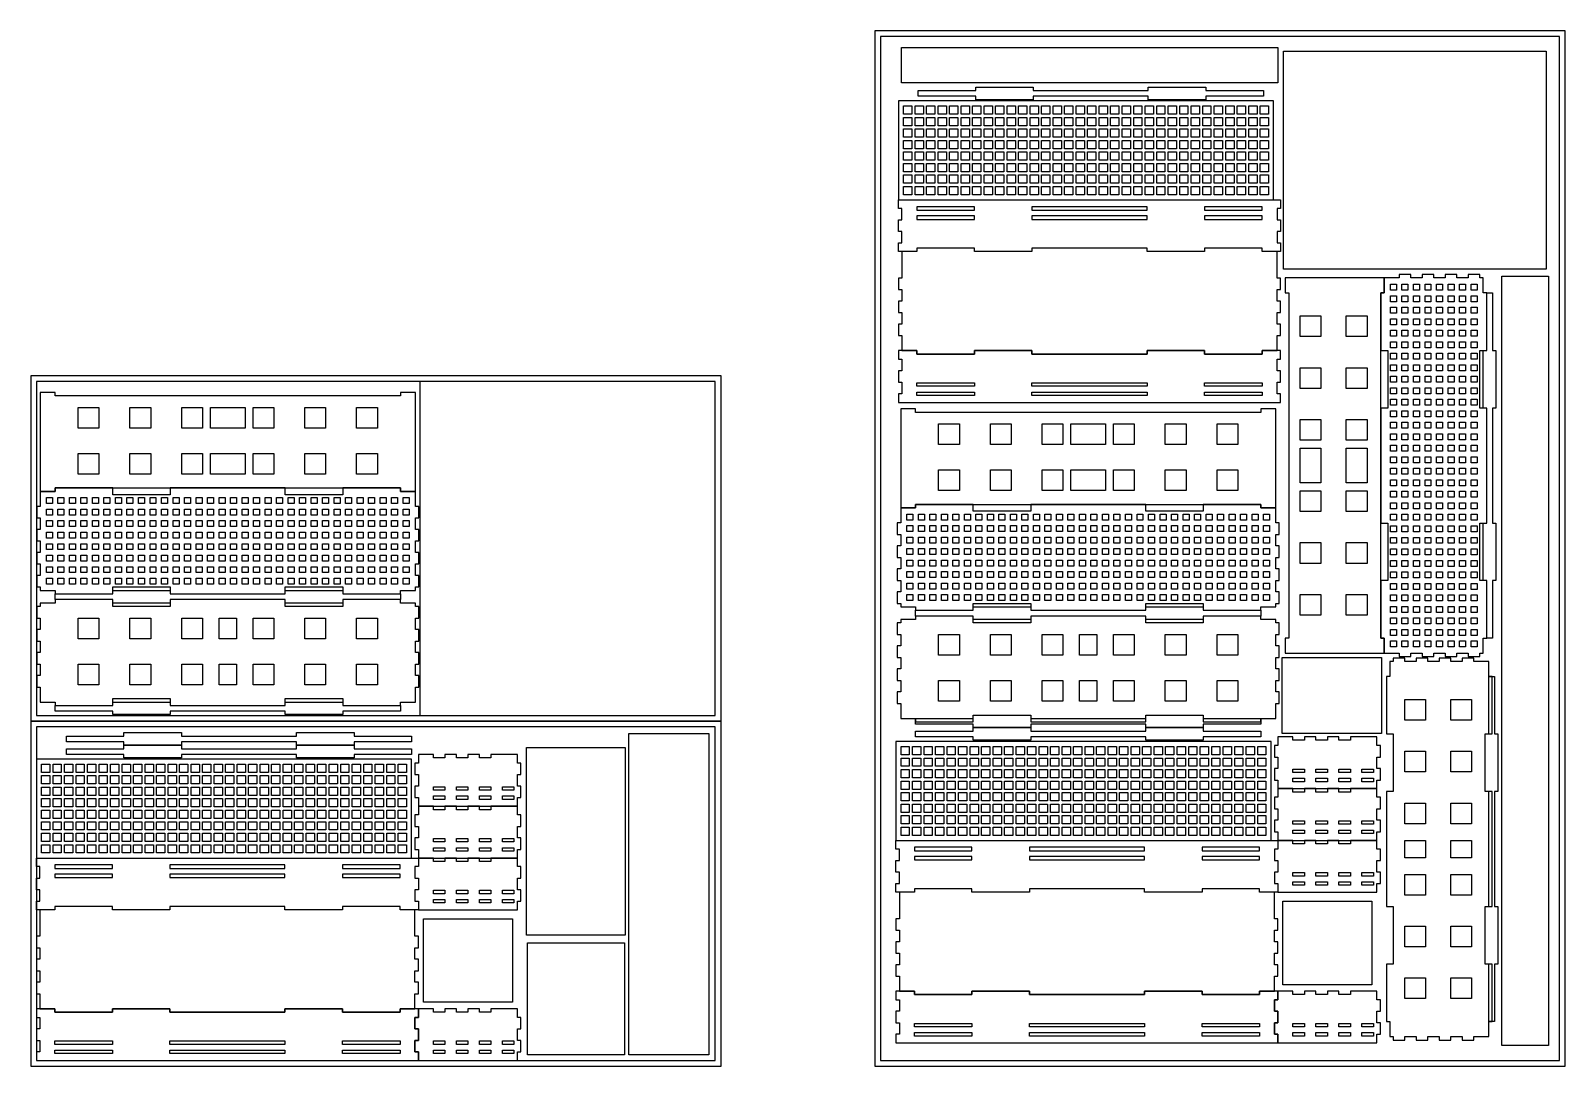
# Model space of a CAD drawing. Header units: millimetres. Extents: x 0 to 1334, y 0 to 900.
import ezdxf

# ---------------------------------------------------------------- set-up
doc = ezdxf.new("R2010")
doc.units = ezdxf.units.MM
doc.header["$MEASUREMENT"] = 0

# ---------------------------------------------------------------- blocks, each defined once
blk = doc.blocks.new('back')
blk.add_lwpolyline([(-3, 23), (-3, 13), (0, 13), (0, 0), (13, 0), (13, -3), (63, -3), (63, 0), (113, 0), (113, -3), (213, -3), (213, 0), (263, 0), (263, -3), (313, -3), (313, 0), (326, 0), (326, 13), (329, 13), (329, 23), (326, 23), (326, 33), (329, 33), (329, 43), (326, 43), (326, 53), (329, 53), (329, 63), (326, 63), (326, 86), (313, 86), (313, 89), (263, 89), (263, 86), (213, 86), (213, 89), (113, 89), (113, 86), (63, 86), (63, 89), (13, 89), (13, 86), (0, 86), (0, 63), (-3, 63), (-3, 53), (0, 53), (0, 43), (-3, 43), (-3, 33), (0, 33), (0, 23)], close=True)
blk = doc.blocks.new('topbot')
for points in [[(0, 37.5), (3, 37.5), (3, 27.5), (0, 27.5), (0, 17.5), (3, 17.5), (3, 7.5), (0, 7.5), (0, 0), (332, 0), (332, 7.5), (329, 7.5), (329, 17.5), (332, 17.5), (332, 27.5), (329, 27.5), (329, 37.5), (332, 37.5), (332, 45), (316, 45), (316, 42), (266, 42), (266, 45), (216, 45), (216, 42), (116, 42), (116, 45), (66, 45), (66, 42), (16, 42), (16, 45), (0, 45)], [(66, 17), (66, 14), (16, 14), (16, 17)], [(216, 17), (216, 14), (116, 14), (116, 17)], [(316, 17), (316, 14), (266, 14), (266, 17)], [(66, 9), (66, 6), (16, 6), (16, 9)], [(216, 9), (216, 6), (116, 6), (116, 9)], [(316, 9), (316, 6), (266, 6), (266, 9)]]:
    blk.add_lwpolyline(points, close=True)
blk = doc.blocks.new('side')
for points in [[(86, 45), (63, 45), (63, 42), (53, 42), (53, 45), (43, 45), (43, 42), (33, 42), (33, 45), (23, 45), (23, 42), (13, 42), (13, 45), (0, 45), (0, 37.5), (-3, 37.5), (-3, 27.5), (0, 27.5), (0, 17.5), (-3, 17.5), (-3, 7.5), (0, 7.5), (0, 0), (86, 0), (86, 7.5), (89, 7.5), (89, 17.5), (86, 17.5), (86, 27.5), (89, 27.5), (89, 37.5), (86, 37.5)], [(23, 17), (23, 14), (13, 14), (13, 17)], [(43, 17), (43, 14), (33, 14), (33, 17)], [(63, 17), (63, 14), (53, 14), (53, 17)], [(83, 17), (83, 14), (73, 14), (73, 17)], [(23, 9), (23, 6), (13, 6), (13, 9)], [(43, 9), (43, 6), (33, 6), (33, 9)], [(63, 9), (63, 6), (53, 6), (53, 9)], [(83, 9), (83, 6), (73, 6), (73, 9)]]:
    blk.add_lwpolyline(points, close=True)
blk = doc.blocks.new('lightpath')
for points in [[(326, 86), (0, 86), (0, 0), (326, 0)], [(11.6, 74.4), (4.4, 74.4), (4.4, 81.6), (11.6, 81.6)], [(21.6, 74.4), (14.4, 74.4), (14.4, 81.6), (21.6, 81.6)], [(31.6, 74.4), (24.4, 74.4), (24.4, 81.6), (31.6, 81.6)], [(41.6, 74.4), (34.4, 74.4), (34.4, 81.6), (41.6, 81.6)], [(51.6, 74.4), (44.4, 74.4), (44.4, 81.6), (51.6, 81.6)], [(61.6, 74.4), (54.4, 74.4), (54.4, 81.6), (61.6, 81.6)], [(71.6, 74.4), (64.4, 74.4), (64.4, 81.6), (71.6, 81.6)], [(81.6, 74.4), (74.4, 74.4), (74.4, 81.6), (81.6, 81.6)], [(91.6, 74.4), (84.4, 74.4), (84.4, 81.6), (91.6, 81.6)], [(101.6, 74.4), (94.4, 74.4), (94.4, 81.6), (101.6, 81.6)], [(111.6, 74.4), (104.4, 74.4), (104.4, 81.6), (111.6, 81.6)], [(121.6, 74.4), (114.4, 74.4), (114.4, 81.6), (121.6, 81.6)], [(131.6, 74.4), (124.4, 74.4), (124.4, 81.6), (131.6, 81.6)], [(141.6, 74.4), (134.4, 74.4), (134.4, 81.6), (141.6, 81.6)], [(151.6, 74.4), (144.4, 74.4), (144.4, 81.6), (151.6, 81.6)], [(161.6, 74.4), (154.4, 74.4), (154.4, 81.6), (161.6, 81.6)], [(171.6, 74.4), (164.4, 74.4), (164.4, 81.6), (171.6, 81.6)], [(181.6, 74.4), (174.4, 74.4), (174.4, 81.6), (181.6, 81.6)], [(191.6, 74.4), (184.4, 74.4), (184.4, 81.6), (191.6, 81.6)], [(201.6, 74.4), (194.4, 74.4), (194.4, 81.6), (201.6, 81.6)], [(211.6, 74.4), (204.4, 74.4), (204.4, 81.6), (211.6, 81.6)], [(221.6, 74.4), (214.4, 74.4), (214.4, 81.6), (221.6, 81.6)], [(231.6, 74.4), (224.4, 74.4), (224.4, 81.6), (231.6, 81.6)], [(241.6, 74.4), (234.4, 74.4), (234.4, 81.6), (241.6, 81.6)], [(251.6, 74.4), (244.4, 74.4), (244.4, 81.6), (251.6, 81.6)], [(261.6, 74.4), (254.4, 74.4), (254.4, 81.6), (261.6, 81.6)], [(271.6, 74.4), (264.4, 74.4), (264.4, 81.6), (271.6, 81.6)], [(281.6, 74.4), (274.4, 74.4), (274.4, 81.6), (281.6, 81.6)], [(291.6, 74.4), (284.4, 74.4), (284.4, 81.6), (291.6, 81.6)], [(301.6, 74.4), (294.4, 74.4), (294.4, 81.6), (301.6, 81.6)], [(311.6, 74.4), (304.4, 74.4), (304.4, 81.6), (311.6, 81.6)], [(314.4, 74.4), (314.4, 81.6), (321.6, 81.6), (321.6, 74.4)], [(11.6, 64.4), (4.4, 64.4), (4.4, 71.6), (11.6, 71.6)], [(21.6, 64.4), (14.4, 64.4), (14.4, 71.6), (21.6, 71.6)], [(31.6, 64.4), (24.4, 64.4), (24.4, 71.6), (31.6, 71.6)], [(41.6, 64.4), (34.4, 64.4), (34.4, 71.6), (41.6, 71.6)], [(51.6, 64.4), (44.4, 64.4), (44.4, 71.6), (51.6, 71.6)], [(61.6, 64.4), (54.4, 64.4), (54.4, 71.6), (61.6, 71.6)], [(71.6, 64.4), (64.4, 64.4), (64.4, 71.6), (71.6, 71.6)], [(81.6, 64.4), (74.4, 64.4), (74.4, 71.6), (81.6, 71.6)], [(91.6, 64.4), (84.4, 64.4), (84.4, 71.6), (91.6, 71.6)], [(101.6, 64.4), (94.4, 64.4), (94.4, 71.6), (101.6, 71.6)], [(111.6, 64.4), (104.4, 64.4), (104.4, 71.6), (111.6, 71.6)], [(121.6, 64.4), (114.4, 64.4), (114.4, 71.6), (121.6, 71.6)], [(131.6, 64.4), (124.4, 64.4), (124.4, 71.6), (131.6, 71.6)], [(141.6, 64.4), (134.4, 64.4), (134.4, 71.6), (141.6, 71.6)], [(151.6, 64.4), (144.4, 64.4), (144.4, 71.6), (151.6, 71.6)], [(161.6, 64.4), (154.4, 64.4), (154.4, 71.6), (161.6, 71.6)], [(171.6, 64.4), (164.4, 64.4), (164.4, 71.6), (171.6, 71.6)], [(181.6, 64.4), (174.4, 64.4), (174.4, 71.6), (181.6, 71.6)], [(191.6, 64.4), (184.4, 64.4), (184.4, 71.6), (191.6, 71.6)], [(201.6, 64.4), (194.4, 64.4), (194.4, 71.6), (201.6, 71.6)], [(211.6, 64.4), (204.4, 64.4), (204.4, 71.6), (211.6, 71.6)], [(221.6, 64.4), (214.4, 64.4), (214.4, 71.6), (221.6, 71.6)], [(231.6, 64.4), (224.4, 64.4), (224.4, 71.6), (231.6, 71.6)], [(241.6, 64.4), (234.4, 64.4), (234.4, 71.6), (241.6, 71.6)], [(251.6, 64.4), (244.4, 64.4), (244.4, 71.6), (251.6, 71.6)], [(261.6, 64.4), (254.4, 64.4), (254.4, 71.6), (261.6, 71.6)], [(271.6, 64.4), (264.4, 64.4), (264.4, 71.6), (271.6, 71.6)], [(281.6, 64.4), (274.4, 64.4), (274.4, 71.6), (281.6, 71.6)], [(291.6, 64.4), (284.4, 64.4), (284.4, 71.6), (291.6, 71.6)], [(301.6, 64.4), (294.4, 64.4), (294.4, 71.6), (301.6, 71.6)], [(304.4, 64.4), (304.4, 71.6), (311.6, 71.6), (311.6, 64.4)], [(314.4, 64.4), (314.4, 71.6), (321.6, 71.6), (321.6, 64.4)], [(11.6, 54.4), (4.4, 54.4), (4.4, 61.6), (11.6, 61.6)], [(21.6, 54.4), (14.4, 54.4), (14.4, 61.6), (21.6, 61.6)], [(31.6, 54.4), (24.4, 54.4), (24.4, 61.6), (31.6, 61.6)], [(41.6, 54.4), (34.4, 54.4), (34.4, 61.6), (41.6, 61.6)], [(51.6, 54.4), (44.4, 54.4), (44.4, 61.6), (51.6, 61.6)], [(61.6, 54.4), (54.4, 54.4), (54.4, 61.6), (61.6, 61.6)], [(71.6, 54.4), (64.4, 54.4), (64.4, 61.6), (71.6, 61.6)], [(81.6, 54.4), (74.4, 54.4), (74.4, 61.6), (81.6, 61.6)], [(91.6, 54.4), (84.4, 54.4), (84.4, 61.6), (91.6, 61.6)], [(101.6, 54.4), (94.4, 54.4), (94.4, 61.6), (101.6, 61.6)], [(111.6, 54.4), (104.4, 54.4), (104.4, 61.6), (111.6, 61.6)], [(121.6, 54.4), (114.4, 54.4), (114.4, 61.6), (121.6, 61.6)], [(131.6, 54.4), (124.4, 54.4), (124.4, 61.6), (131.6, 61.6)], [(141.6, 54.4), (134.4, 54.4), (134.4, 61.6), (141.6, 61.6)], [(151.6, 54.4), (144.4, 54.4), (144.4, 61.6), (151.6, 61.6)], [(161.6, 54.4), (154.4, 54.4), (154.4, 61.6), (161.6, 61.6)], [(171.6, 54.4), (164.4, 54.4), (164.4, 61.6), (171.6, 61.6)], [(181.6, 54.4), (174.4, 54.4), (174.4, 61.6), (181.6, 61.6)], [(191.6, 54.4), (184.4, 54.4), (184.4, 61.6), (191.6, 61.6)], [(201.6, 54.4), (194.4, 54.4), (194.4, 61.6), (201.6, 61.6)], [(211.6, 54.4), (204.4, 54.4), (204.4, 61.6), (211.6, 61.6)], [(221.6, 54.4), (214.4, 54.4), (214.4, 61.6), (221.6, 61.6)], [(231.6, 54.4), (224.4, 54.4), (224.4, 61.6), (231.6, 61.6)], [(241.6, 54.4), (234.4, 54.4), (234.4, 61.6), (241.6, 61.6)], [(251.6, 54.4), (244.4, 54.4), (244.4, 61.6), (251.6, 61.6)], [(261.6, 54.4), (254.4, 54.4), (254.4, 61.6), (261.6, 61.6)], [(271.6, 54.4), (264.4, 54.4), (264.4, 61.6), (271.6, 61.6)], [(281.6, 54.4), (274.4, 54.4), (274.4, 61.6), (281.6, 61.6)], [(291.6, 54.4), (284.4, 54.4), (284.4, 61.6), (291.6, 61.6)], [(301.6, 54.4), (294.4, 54.4), (294.4, 61.6), (301.6, 61.6)], [(304.4, 54.4), (304.4, 61.6), (311.6, 61.6), (311.6, 54.4)], [(314.4, 54.4), (314.4, 61.6), (321.6, 61.6), (321.6, 54.4)], [(11.6, 44.4), (4.4, 44.4), (4.4, 51.6), (11.6, 51.6)], [(11.6, 34.4), (4.4, 34.4), (4.4, 41.6), (11.6, 41.6)], [(21.6, 44.4), (14.4, 44.4), (14.4, 51.6), (21.6, 51.6)], [(21.6, 34.4), (14.4, 34.4), (14.4, 41.6), (21.6, 41.6)], [(31.6, 44.4), (24.4, 44.4), (24.4, 51.6), (31.6, 51.6)], [(31.6, 34.4), (24.4, 34.4), (24.4, 41.6), (31.6, 41.6)], [(41.6, 44.4), (34.4, 44.4), (34.4, 51.6), (41.6, 51.6)], [(41.6, 34.4), (34.4, 34.4), (34.4, 41.6), (41.6, 41.6)], [(51.6, 44.4), (44.4, 44.4), (44.4, 51.6), (51.6, 51.6)], [(51.6, 34.4), (44.4, 34.4), (44.4, 41.6), (51.6, 41.6)], [(61.6, 44.4), (54.4, 44.4), (54.4, 51.6), (61.6, 51.6)], [(61.6, 34.4), (54.4, 34.4), (54.4, 41.6), (61.6, 41.6)], [(71.6, 44.4), (64.4, 44.4), (64.4, 51.6), (71.6, 51.6)], [(71.6, 34.4), (64.4, 34.4), (64.4, 41.6), (71.6, 41.6)], [(81.6, 44.4), (74.4, 44.4), (74.4, 51.6), (81.6, 51.6)], [(81.6, 34.4), (74.4, 34.4), (74.4, 41.6), (81.6, 41.6)], [(91.6, 44.4), (84.4, 44.4), (84.4, 51.6), (91.6, 51.6)], [(91.6, 34.4), (84.4, 34.4), (84.4, 41.6), (91.6, 41.6)], [(101.6, 44.4), (94.4, 44.4), (94.4, 51.6), (101.6, 51.6)], [(101.6, 34.4), (94.4, 34.4), (94.4, 41.6), (101.6, 41.6)], [(111.6, 44.4), (104.4, 44.4), (104.4, 51.6), (111.6, 51.6)], [(111.6, 34.4), (104.4, 34.4), (104.4, 41.6), (111.6, 41.6)], [(121.6, 44.4), (114.4, 44.4), (114.4, 51.6), (121.6, 51.6)], [(121.6, 34.4), (114.4, 34.4), (114.4, 41.6), (121.6, 41.6)], [(131.6, 44.4), (124.4, 44.4), (124.4, 51.6), (131.6, 51.6)], [(131.6, 34.4), (124.4, 34.4), (124.4, 41.6), (131.6, 41.6)], [(141.6, 44.4), (134.4, 44.4), (134.4, 51.6), (141.6, 51.6)], [(141.6, 34.4), (134.4, 34.4), (134.4, 41.6), (141.6, 41.6)], [(151.6, 44.4), (144.4, 44.4), (144.4, 51.6), (151.6, 51.6)], [(151.6, 34.4), (144.4, 34.4), (144.4, 41.6), (151.6, 41.6)], [(161.6, 44.4), (154.4, 44.4), (154.4, 51.6), (161.6, 51.6)], [(161.6, 34.4), (154.4, 34.4), (154.4, 41.6), (161.6, 41.6)], [(171.6, 44.4), (164.4, 44.4), (164.4, 51.6), (171.6, 51.6)], [(171.6, 34.4), (164.4, 34.4), (164.4, 41.6), (171.6, 41.6)], [(181.6, 44.4), (174.4, 44.4), (174.4, 51.6), (181.6, 51.6)], [(181.6, 34.4), (174.4, 34.4), (174.4, 41.6), (181.6, 41.6)], [(191.6, 44.4), (184.4, 44.4), (184.4, 51.6), (191.6, 51.6)], [(191.6, 34.4), (184.4, 34.4), (184.4, 41.6), (191.6, 41.6)], [(201.6, 44.4), (194.4, 44.4), (194.4, 51.6), (201.6, 51.6)], [(201.6, 34.4), (194.4, 34.4), (194.4, 41.6), (201.6, 41.6)], [(211.6, 44.4), (204.4, 44.4), (204.4, 51.6), (211.6, 51.6)], [(211.6, 34.4), (204.4, 34.4), (204.4, 41.6), (211.6, 41.6)], [(221.6, 44.4), (214.4, 44.4), (214.4, 51.6), (221.6, 51.6)], [(221.6, 34.4), (214.4, 34.4), (214.4, 41.6), (221.6, 41.6)], [(231.6, 44.4), (224.4, 44.4), (224.4, 51.6), (231.6, 51.6)], [(231.6, 34.4), (224.4, 34.4), (224.4, 41.6), (231.6, 41.6)], [(241.6, 44.4), (234.4, 44.4), (234.4, 51.6), (241.6, 51.6)], [(241.6, 34.4), (234.4, 34.4), (234.4, 41.6), (241.6, 41.6)], [(251.6, 44.4), (244.4, 44.4), (244.4, 51.6), (251.6, 51.6)], [(251.6, 34.4), (244.4, 34.4), (244.4, 41.6), (251.6, 41.6)], [(261.6, 44.4), (254.4, 44.4), (254.4, 51.6), (261.6, 51.6)], [(261.6, 34.4), (254.4, 34.4), (254.4, 41.6), (261.6, 41.6)], [(271.6, 44.4), (264.4, 44.4), (264.4, 51.6), (271.6, 51.6)], [(271.6, 34.4), (264.4, 34.4), (264.4, 41.6), (271.6, 41.6)], [(281.6, 44.4), (274.4, 44.4), (274.4, 51.6), (281.6, 51.6)], [(281.6, 34.4), (274.4, 34.4), (274.4, 41.6), (281.6, 41.6)], [(291.6, 44.4), (284.4, 44.4), (284.4, 51.6), (291.6, 51.6)], [(291.6, 34.4), (284.4, 34.4), (284.4, 41.6), (291.6, 41.6)], [(301.6, 44.4), (294.4, 44.4), (294.4, 51.6), (301.6, 51.6)], [(301.6, 34.4), (294.4, 34.4), (294.4, 41.6), (301.6, 41.6)], [(304.4, 44.4), (304.4, 51.6), (311.6, 51.6), (311.6, 44.4)], [(304.4, 34.4), (304.4, 41.6), (311.6, 41.6), (311.6, 34.4)], [(314.4, 44.4), (314.4, 51.6), (321.6, 51.6), (321.6, 44.4)], [(314.4, 34.4), (314.4, 41.6), (321.6, 41.6), (321.6, 34.4)], [(11.6, 24.4), (4.4, 24.4), (4.4, 31.6), (11.6, 31.6)], [(21.6, 24.4), (14.4, 24.4), (14.4, 31.6), (21.6, 31.6)], [(31.6, 24.4), (24.4, 24.4), (24.4, 31.6), (31.6, 31.6)], [(41.6, 24.4), (34.4, 24.4), (34.4, 31.6), (41.6, 31.6)], [(51.6, 24.4), (44.4, 24.4), (44.4, 31.6), (51.6, 31.6)], [(61.6, 24.4), (54.4, 24.4), (54.4, 31.6), (61.6, 31.6)], [(71.6, 24.4), (64.4, 24.4), (64.4, 31.6), (71.6, 31.6)], [(81.6, 24.4), (74.4, 24.4), (74.4, 31.6), (81.6, 31.6)], [(91.6, 24.4), (84.4, 24.4), (84.4, 31.6), (91.6, 31.6)], [(101.6, 24.4), (94.4, 24.4), (94.4, 31.6), (101.6, 31.6)], [(111.6, 24.4), (104.4, 24.4), (104.4, 31.6), (111.6, 31.6)], [(121.6, 24.4), (114.4, 24.4), (114.4, 31.6), (121.6, 31.6)], [(131.6, 24.4), (124.4, 24.4), (124.4, 31.6), (131.6, 31.6)], [(141.6, 24.4), (134.4, 24.4), (134.4, 31.6), (141.6, 31.6)], [(151.6, 24.4), (144.4, 24.4), (144.4, 31.6), (151.6, 31.6)], [(161.6, 24.4), (154.4, 24.4), (154.4, 31.6), (161.6, 31.6)], [(171.6, 24.4), (164.4, 24.4), (164.4, 31.6), (171.6, 31.6)], [(181.6, 24.4), (174.4, 24.4), (174.4, 31.6), (181.6, 31.6)], [(191.6, 24.4), (184.4, 24.4), (184.4, 31.6), (191.6, 31.6)], [(201.6, 24.4), (194.4, 24.4), (194.4, 31.6), (201.6, 31.6)], [(211.6, 24.4), (204.4, 24.4), (204.4, 31.6), (211.6, 31.6)], [(221.6, 24.4), (214.4, 24.4), (214.4, 31.6), (221.6, 31.6)], [(231.6, 24.4), (224.4, 24.4), (224.4, 31.6), (231.6, 31.6)], [(241.6, 24.4), (234.4, 24.4), (234.4, 31.6), (241.6, 31.6)], [(251.6, 24.4), (244.4, 24.4), (244.4, 31.6), (251.6, 31.6)], [(261.6, 24.4), (254.4, 24.4), (254.4, 31.6), (261.6, 31.6)], [(271.6, 24.4), (264.4, 24.4), (264.4, 31.6), (271.6, 31.6)], [(281.6, 24.4), (274.4, 24.4), (274.4, 31.6), (281.6, 31.6)], [(291.6, 24.4), (284.4, 24.4), (284.4, 31.6), (291.6, 31.6)], [(301.6, 24.4), (294.4, 24.4), (294.4, 31.6), (301.6, 31.6)], [(304.4, 24.4), (304.4, 31.6), (311.6, 31.6), (311.6, 24.4)], [(314.4, 24.4), (314.4, 31.6), (321.6, 31.6), (321.6, 24.4)], [(11.6, 14.4), (4.4, 14.4), (4.4, 21.6), (11.6, 21.6)], [(21.6, 14.4), (14.4, 14.4), (14.4, 21.6), (21.6, 21.6)], [(31.6, 14.4), (24.4, 14.4), (24.4, 21.6), (31.6, 21.6)], [(41.6, 14.4), (34.4, 14.4), (34.4, 21.6), (41.6, 21.6)], [(51.6, 14.4), (44.4, 14.4), (44.4, 21.6), (51.6, 21.6)], [(61.6, 14.4), (54.4, 14.4), (54.4, 21.6), (61.6, 21.6)], [(71.6, 14.4), (64.4, 14.4), (64.4, 21.6), (71.6, 21.6)], [(81.6, 14.4), (74.4, 14.4), (74.4, 21.6), (81.6, 21.6)], [(91.6, 14.4), (84.4, 14.4), (84.4, 21.6), (91.6, 21.6)], [(101.6, 14.4), (94.4, 14.4), (94.4, 21.6), (101.6, 21.6)], [(111.6, 14.4), (104.4, 14.4), (104.4, 21.6), (111.6, 21.6)], [(121.6, 14.4), (114.4, 14.4), (114.4, 21.6), (121.6, 21.6)], [(131.6, 14.4), (124.4, 14.4), (124.4, 21.6), (131.6, 21.6)], [(141.6, 14.4), (134.4, 14.4), (134.4, 21.6), (141.6, 21.6)], [(151.6, 14.4), (144.4, 14.4), (144.4, 21.6), (151.6, 21.6)], [(161.6, 14.4), (154.4, 14.4), (154.4, 21.6), (161.6, 21.6)], [(171.6, 14.4), (164.4, 14.4), (164.4, 21.6), (171.6, 21.6)], [(181.6, 14.4), (174.4, 14.4), (174.4, 21.6), (181.6, 21.6)], [(191.6, 14.4), (184.4, 14.4), (184.4, 21.6), (191.6, 21.6)], [(201.6, 14.4), (194.4, 14.4), (194.4, 21.6), (201.6, 21.6)], [(211.6, 14.4), (204.4, 14.4), (204.4, 21.6), (211.6, 21.6)], [(221.6, 14.4), (214.4, 14.4), (214.4, 21.6), (221.6, 21.6)], [(231.6, 14.4), (224.4, 14.4), (224.4, 21.6), (231.6, 21.6)], [(241.6, 14.4), (234.4, 14.4), (234.4, 21.6), (241.6, 21.6)], [(251.6, 14.4), (244.4, 14.4), (244.4, 21.6), (251.6, 21.6)], [(261.6, 14.4), (254.4, 14.4), (254.4, 21.6), (261.6, 21.6)], [(271.6, 14.4), (264.4, 14.4), (264.4, 21.6), (271.6, 21.6)], [(281.6, 14.4), (274.4, 14.4), (274.4, 21.6), (281.6, 21.6)], [(291.6, 14.4), (284.4, 14.4), (284.4, 21.6), (291.6, 21.6)], [(301.6, 14.4), (294.4, 14.4), (294.4, 21.6), (301.6, 21.6)], [(304.4, 14.4), (304.4, 21.6), (311.6, 21.6), (311.6, 14.4)], [(314.4, 14.4), (314.4, 21.6), (321.6, 21.6), (321.6, 14.4)], [(11.6, 4.4), (4.4, 4.4), (4.4, 11.6), (11.6, 11.6)], [(21.6, 4.4), (14.4, 4.4), (14.4, 11.6), (21.6, 11.6)], [(31.6, 4.4), (24.4, 4.4), (24.4, 11.6), (31.6, 11.6)], [(41.6, 4.4), (34.4, 4.4), (34.4, 11.6), (41.6, 11.6)], [(51.6, 4.4), (44.4, 4.4), (44.4, 11.6), (51.6, 11.6)], [(61.6, 4.4), (54.4, 4.4), (54.4, 11.6), (61.6, 11.6)], [(71.6, 4.4), (64.4, 4.4), (64.4, 11.6), (71.6, 11.6)], [(81.6, 4.4), (74.4, 4.4), (74.4, 11.6), (81.6, 11.6)], [(91.6, 4.4), (84.4, 4.4), (84.4, 11.6), (91.6, 11.6)], [(101.6, 4.4), (94.4, 4.4), (94.4, 11.6), (101.6, 11.6)], [(111.6, 4.4), (104.4, 4.4), (104.4, 11.6), (111.6, 11.6)], [(121.6, 4.4), (114.4, 4.4), (114.4, 11.6), (121.6, 11.6)], [(131.6, 4.4), (124.4, 4.4), (124.4, 11.6), (131.6, 11.6)], [(141.6, 4.4), (134.4, 4.4), (134.4, 11.6), (141.6, 11.6)], [(151.6, 4.4), (144.4, 4.4), (144.4, 11.6), (151.6, 11.6)], [(161.6, 4.4), (154.4, 4.4), (154.4, 11.6), (161.6, 11.6)], [(171.6, 4.4), (164.4, 4.4), (164.4, 11.6), (171.6, 11.6)], [(181.6, 4.4), (174.4, 4.4), (174.4, 11.6), (181.6, 11.6)], [(191.6, 4.4), (184.4, 4.4), (184.4, 11.6), (191.6, 11.6)], [(201.6, 4.4), (194.4, 4.4), (194.4, 11.6), (201.6, 11.6)], [(211.6, 4.4), (204.4, 4.4), (204.4, 11.6), (211.6, 11.6)], [(221.6, 4.4), (214.4, 4.4), (214.4, 11.6), (221.6, 11.6)], [(231.6, 4.4), (224.4, 4.4), (224.4, 11.6), (231.6, 11.6)], [(241.6, 4.4), (234.4, 4.4), (234.4, 11.6), (241.6, 11.6)], [(251.6, 4.4), (244.4, 4.4), (244.4, 11.6), (251.6, 11.6)], [(261.6, 4.4), (254.4, 4.4), (254.4, 11.6), (261.6, 11.6)], [(271.6, 4.4), (264.4, 4.4), (264.4, 11.6), (271.6, 11.6)], [(281.6, 4.4), (274.4, 4.4), (274.4, 11.6), (281.6, 11.6)], [(291.6, 4.4), (284.4, 4.4), (284.4, 11.6), (291.6, 11.6)], [(301.6, 4.4), (294.4, 4.4), (294.4, 11.6), (301.6, 11.6)], [(304.4, 4.4), (304.4, 11.6), (311.6, 11.6), (311.6, 4.4)], [(314.4, 4.4), (314.4, 11.6), (321.6, 11.6), (321.6, 4.4)]]:
    blk.add_lwpolyline(points, close=True)
blk = doc.blocks.new('lightGrid')
for points in [[(263, 89), (263, 83), (213, 83), (213, 89), (113, 89), (113, 83), (63, 83), (63, 89), (13, 89), (13, 86), (0, 86), (0, 73), (-3, 73), (-3, 63), (0, 63), (0, 53), (-3, 53), (-3, 43), (0, 43), (0, 33), (-3, 33), (-3, 23), (0, 23), (0, 13), (-3, 13), (-3, 3), (0, 3), (0, 0), (13, 0), (13, -3), (63, -3), (63, 3), (113, 3), (113, -3), (213, -3), (213, 3), (263, 3), (263, -3), (313, -3), (313, 0), (326, 0), (326, 3), (329, 3), (329, 13), (326, 13), (326, 23), (329, 23), (329, 33), (326, 33), (326, 43), (329, 43), (329, 53), (326, 53), (326, 63), (329, 63), (329, 73), (326, 73), (326, 86), (313, 86), (313, 89)], [(10.6, 75.4), (5.4, 75.4), (5.4, 80.6), (10.6, 80.6)], [(20.6, 75.4), (15.4, 75.4), (15.4, 80.6), (20.6, 80.6)], [(30.6, 75.4), (25.4, 75.4), (25.4, 80.6), (30.6, 80.6)], [(40.6, 75.4), (35.4, 75.4), (35.4, 80.6), (40.6, 80.6)], [(50.6, 75.4), (45.4, 75.4), (45.4, 80.6), (50.6, 80.6)], [(60.6, 75.4), (55.4, 75.4), (55.4, 80.6), (60.6, 80.6)], [(70.6, 75.4), (65.4, 75.4), (65.4, 80.6), (70.6, 80.6)], [(80.6, 75.4), (75.4, 75.4), (75.4, 80.6), (80.6, 80.6)], [(90.6, 75.4), (85.4, 75.4), (85.4, 80.6), (90.6, 80.6)], [(100.6, 75.4), (95.4, 75.4), (95.4, 80.6), (100.6, 80.6)], [(110.6, 75.4), (105.4, 75.4), (105.4, 80.6), (110.6, 80.6)], [(120.6, 75.4), (115.4, 75.4), (115.4, 80.6), (120.6, 80.6)], [(130.6, 75.4), (125.4, 75.4), (125.4, 80.6), (130.6, 80.6)], [(140.6, 75.4), (135.4, 75.4), (135.4, 80.6), (140.6, 80.6)], [(150.6, 75.4), (145.4, 75.4), (145.4, 80.6), (150.6, 80.6)], [(160.6, 75.4), (155.4, 75.4), (155.4, 80.6), (160.6, 80.6)], [(170.6, 75.4), (165.4, 75.4), (165.4, 80.6), (170.6, 80.6)], [(180.6, 75.4), (175.4, 75.4), (175.4, 80.6), (180.6, 80.6)], [(190.6, 75.4), (185.4, 75.4), (185.4, 80.6), (190.6, 80.6)], [(200.6, 75.4), (195.4, 75.4), (195.4, 80.6), (200.6, 80.6)], [(210.6, 75.4), (205.4, 75.4), (205.4, 80.6), (210.6, 80.6)], [(220.6, 75.4), (215.4, 75.4), (215.4, 80.6), (220.6, 80.6)], [(230.6, 75.4), (225.4, 75.4), (225.4, 80.6), (230.6, 80.6)], [(240.6, 75.4), (235.4, 75.4), (235.4, 80.6), (240.6, 80.6)], [(250.6, 75.4), (245.4, 75.4), (245.4, 80.6), (250.6, 80.6)], [(260.6, 75.4), (255.4, 75.4), (255.4, 80.6), (260.6, 80.6)], [(270.6, 75.4), (265.4, 75.4), (265.4, 80.6), (270.6, 80.6)], [(280.6, 75.4), (275.4, 75.4), (275.4, 80.6), (280.6, 80.6)], [(290.6, 75.4), (285.4, 75.4), (285.4, 80.6), (290.6, 80.6)], [(300.6, 75.4), (295.4, 75.4), (295.4, 80.6), (300.6, 80.6)], [(310.6, 75.4), (305.4, 75.4), (305.4, 80.6), (310.6, 80.6)], [(320.6, 75.4), (315.4, 75.4), (315.4, 80.6), (320.6, 80.6)], [(10.6, 65.4), (5.4, 65.4), (5.4, 70.6), (10.6, 70.6)], [(20.6, 65.4), (15.4, 65.4), (15.4, 70.6), (20.6, 70.6)], [(30.6, 65.4), (25.4, 65.4), (25.4, 70.6), (30.6, 70.6)], [(40.6, 65.4), (35.4, 65.4), (35.4, 70.6), (40.6, 70.6)], [(50.6, 65.4), (45.4, 65.4), (45.4, 70.6), (50.6, 70.6)], [(60.6, 65.4), (55.4, 65.4), (55.4, 70.6), (60.6, 70.6)], [(70.6, 65.4), (65.4, 65.4), (65.4, 70.6), (70.6, 70.6)], [(80.6, 65.4), (75.4, 65.4), (75.4, 70.6), (80.6, 70.6)], [(90.6, 65.4), (85.4, 65.4), (85.4, 70.6), (90.6, 70.6)], [(100.6, 65.4), (95.4, 65.4), (95.4, 70.6), (100.6, 70.6)], [(110.6, 65.4), (105.4, 65.4), (105.4, 70.6), (110.6, 70.6)], [(120.6, 65.4), (115.4, 65.4), (115.4, 70.6), (120.6, 70.6)], [(130.6, 65.4), (125.4, 65.4), (125.4, 70.6), (130.6, 70.6)], [(140.6, 65.4), (135.4, 65.4), (135.4, 70.6), (140.6, 70.6)], [(150.6, 65.4), (145.4, 65.4), (145.4, 70.6), (150.6, 70.6)], [(160.6, 65.4), (155.4, 65.4), (155.4, 70.6), (160.6, 70.6)], [(170.6, 65.4), (165.4, 65.4), (165.4, 70.6), (170.6, 70.6)], [(180.6, 65.4), (175.4, 65.4), (175.4, 70.6), (180.6, 70.6)], [(190.6, 65.4), (185.4, 65.4), (185.4, 70.6), (190.6, 70.6)], [(200.6, 65.4), (195.4, 65.4), (195.4, 70.6), (200.6, 70.6)], [(210.6, 65.4), (205.4, 65.4), (205.4, 70.6), (210.6, 70.6)], [(220.6, 65.4), (215.4, 65.4), (215.4, 70.6), (220.6, 70.6)], [(230.6, 65.4), (225.4, 65.4), (225.4, 70.6), (230.6, 70.6)], [(240.6, 65.4), (235.4, 65.4), (235.4, 70.6), (240.6, 70.6)], [(250.6, 65.4), (245.4, 65.4), (245.4, 70.6), (250.6, 70.6)], [(260.6, 65.4), (255.4, 65.4), (255.4, 70.6), (260.6, 70.6)], [(270.6, 65.4), (265.4, 65.4), (265.4, 70.6), (270.6, 70.6)], [(280.6, 65.4), (275.4, 65.4), (275.4, 70.6), (280.6, 70.6)], [(290.6, 65.4), (285.4, 65.4), (285.4, 70.6), (290.6, 70.6)], [(300.6, 65.4), (295.4, 65.4), (295.4, 70.6), (300.6, 70.6)], [(310.6, 65.4), (305.4, 65.4), (305.4, 70.6), (310.6, 70.6)], [(320.6, 65.4), (315.4, 65.4), (315.4, 70.6), (320.6, 70.6)], [(10.6, 55.4), (5.4, 55.4), (5.4, 60.6), (10.6, 60.6)], [(20.6, 55.4), (15.4, 55.4), (15.4, 60.6), (20.6, 60.6)], [(30.6, 55.4), (25.4, 55.4), (25.4, 60.6), (30.6, 60.6)], [(40.6, 55.4), (35.4, 55.4), (35.4, 60.6), (40.6, 60.6)], [(50.6, 55.4), (45.4, 55.4), (45.4, 60.6), (50.6, 60.6)], [(60.6, 55.4), (55.4, 55.4), (55.4, 60.6), (60.6, 60.6)], [(70.6, 55.4), (65.4, 55.4), (65.4, 60.6), (70.6, 60.6)], [(80.6, 55.4), (75.4, 55.4), (75.4, 60.6), (80.6, 60.6)], [(90.6, 55.4), (85.4, 55.4), (85.4, 60.6), (90.6, 60.6)], [(100.6, 55.4), (95.4, 55.4), (95.4, 60.6), (100.6, 60.6)], [(110.6, 55.4), (105.4, 55.4), (105.4, 60.6), (110.6, 60.6)], [(120.6, 55.4), (115.4, 55.4), (115.4, 60.6), (120.6, 60.6)], [(130.6, 55.4), (125.4, 55.4), (125.4, 60.6), (130.6, 60.6)], [(140.6, 55.4), (135.4, 55.4), (135.4, 60.6), (140.6, 60.6)], [(150.6, 55.4), (145.4, 55.4), (145.4, 60.6), (150.6, 60.6)], [(160.6, 55.4), (155.4, 55.4), (155.4, 60.6), (160.6, 60.6)], [(170.6, 55.4), (165.4, 55.4), (165.4, 60.6), (170.6, 60.6)], [(180.6, 55.4), (175.4, 55.4), (175.4, 60.6), (180.6, 60.6)], [(190.6, 55.4), (185.4, 55.4), (185.4, 60.6), (190.6, 60.6)], [(200.6, 55.4), (195.4, 55.4), (195.4, 60.6), (200.6, 60.6)], [(210.6, 55.4), (205.4, 55.4), (205.4, 60.6), (210.6, 60.6)], [(220.6, 55.4), (215.4, 55.4), (215.4, 60.6), (220.6, 60.6)], [(230.6, 55.4), (225.4, 55.4), (225.4, 60.6), (230.6, 60.6)], [(240.6, 55.4), (235.4, 55.4), (235.4, 60.6), (240.6, 60.6)], [(250.6, 55.4), (245.4, 55.4), (245.4, 60.6), (250.6, 60.6)], [(260.6, 55.4), (255.4, 55.4), (255.4, 60.6), (260.6, 60.6)], [(270.6, 55.4), (265.4, 55.4), (265.4, 60.6), (270.6, 60.6)], [(280.6, 55.4), (275.4, 55.4), (275.4, 60.6), (280.6, 60.6)], [(290.6, 55.4), (285.4, 55.4), (285.4, 60.6), (290.6, 60.6)], [(300.6, 55.4), (295.4, 55.4), (295.4, 60.6), (300.6, 60.6)], [(310.6, 55.4), (305.4, 55.4), (305.4, 60.6), (310.6, 60.6)], [(320.6, 55.4), (315.4, 55.4), (315.4, 60.6), (320.6, 60.6)], [(10.6, 45.4), (5.4, 45.4), (5.4, 50.6), (10.6, 50.6)], [(10.6, 35.4), (5.4, 35.4), (5.4, 40.6), (10.6, 40.6)], [(20.6, 45.4), (15.4, 45.4), (15.4, 50.6), (20.6, 50.6)], [(20.6, 35.4), (15.4, 35.4), (15.4, 40.6), (20.6, 40.6)], [(30.6, 45.4), (25.4, 45.4), (25.4, 50.6), (30.6, 50.6)], [(30.6, 35.4), (25.4, 35.4), (25.4, 40.6), (30.6, 40.6)], [(40.6, 45.4), (35.4, 45.4), (35.4, 50.6), (40.6, 50.6)], [(40.6, 35.4), (35.4, 35.4), (35.4, 40.6), (40.6, 40.6)], [(50.6, 45.4), (45.4, 45.4), (45.4, 50.6), (50.6, 50.6)], [(50.6, 35.4), (45.4, 35.4), (45.4, 40.6), (50.6, 40.6)], [(60.6, 45.4), (55.4, 45.4), (55.4, 50.6), (60.6, 50.6)], [(60.6, 35.4), (55.4, 35.4), (55.4, 40.6), (60.6, 40.6)], [(70.6, 45.4), (65.4, 45.4), (65.4, 50.6), (70.6, 50.6)], [(70.6, 35.4), (65.4, 35.4), (65.4, 40.6), (70.6, 40.6)], [(80.6, 45.4), (75.4, 45.4), (75.4, 50.6), (80.6, 50.6)], [(80.6, 35.4), (75.4, 35.4), (75.4, 40.6), (80.6, 40.6)], [(90.6, 45.4), (85.4, 45.4), (85.4, 50.6), (90.6, 50.6)], [(90.6, 35.4), (85.4, 35.4), (85.4, 40.6), (90.6, 40.6)], [(100.6, 45.4), (95.4, 45.4), (95.4, 50.6), (100.6, 50.6)], [(100.6, 35.4), (95.4, 35.4), (95.4, 40.6), (100.6, 40.6)], [(110.6, 45.4), (105.4, 45.4), (105.4, 50.6), (110.6, 50.6)], [(110.6, 35.4), (105.4, 35.4), (105.4, 40.6), (110.6, 40.6)], [(120.6, 45.4), (115.4, 45.4), (115.4, 50.6), (120.6, 50.6)], [(120.6, 35.4), (115.4, 35.4), (115.4, 40.6), (120.6, 40.6)], [(130.6, 45.4), (125.4, 45.4), (125.4, 50.6), (130.6, 50.6)], [(130.6, 35.4), (125.4, 35.4), (125.4, 40.6), (130.6, 40.6)], [(140.6, 45.4), (135.4, 45.4), (135.4, 50.6), (140.6, 50.6)], [(140.6, 35.4), (135.4, 35.4), (135.4, 40.6), (140.6, 40.6)], [(150.6, 45.4), (145.4, 45.4), (145.4, 50.6), (150.6, 50.6)], [(150.6, 35.4), (145.4, 35.4), (145.4, 40.6), (150.6, 40.6)], [(160.6, 45.4), (155.4, 45.4), (155.4, 50.6), (160.6, 50.6)], [(160.6, 35.4), (155.4, 35.4), (155.4, 40.6), (160.6, 40.6)], [(170.6, 45.4), (165.4, 45.4), (165.4, 50.6), (170.6, 50.6)], [(170.6, 35.4), (165.4, 35.4), (165.4, 40.6), (170.6, 40.6)], [(180.6, 45.4), (175.4, 45.4), (175.4, 50.6), (180.6, 50.6)], [(180.6, 35.4), (175.4, 35.4), (175.4, 40.6), (180.6, 40.6)], [(190.6, 45.4), (185.4, 45.4), (185.4, 50.6), (190.6, 50.6)], [(190.6, 35.4), (185.4, 35.4), (185.4, 40.6), (190.6, 40.6)], [(200.6, 45.4), (195.4, 45.4), (195.4, 50.6), (200.6, 50.6)], [(200.6, 35.4), (195.4, 35.4), (195.4, 40.6), (200.6, 40.6)], [(210.6, 45.4), (205.4, 45.4), (205.4, 50.6), (210.6, 50.6)], [(210.6, 35.4), (205.4, 35.4), (205.4, 40.6), (210.6, 40.6)], [(220.6, 45.4), (215.4, 45.4), (215.4, 50.6), (220.6, 50.6)], [(220.6, 35.4), (215.4, 35.4), (215.4, 40.6), (220.6, 40.6)], [(230.6, 45.4), (225.4, 45.4), (225.4, 50.6), (230.6, 50.6)], [(230.6, 35.4), (225.4, 35.4), (225.4, 40.6), (230.6, 40.6)], [(240.6, 45.4), (235.4, 45.4), (235.4, 50.6), (240.6, 50.6)], [(240.6, 35.4), (235.4, 35.4), (235.4, 40.6), (240.6, 40.6)], [(250.6, 45.4), (245.4, 45.4), (245.4, 50.6), (250.6, 50.6)], [(250.6, 35.4), (245.4, 35.4), (245.4, 40.6), (250.6, 40.6)], [(260.6, 45.4), (255.4, 45.4), (255.4, 50.6), (260.6, 50.6)], [(260.6, 35.4), (255.4, 35.4), (255.4, 40.6), (260.6, 40.6)], [(270.6, 45.4), (265.4, 45.4), (265.4, 50.6), (270.6, 50.6)], [(270.6, 35.4), (265.4, 35.4), (265.4, 40.6), (270.6, 40.6)], [(280.6, 45.4), (275.4, 45.4), (275.4, 50.6), (280.6, 50.6)], [(280.6, 35.4), (275.4, 35.4), (275.4, 40.6), (280.6, 40.6)], [(290.6, 45.4), (285.4, 45.4), (285.4, 50.6), (290.6, 50.6)], [(290.6, 35.4), (285.4, 35.4), (285.4, 40.6), (290.6, 40.6)], [(300.6, 45.4), (295.4, 45.4), (295.4, 50.6), (300.6, 50.6)], [(300.6, 35.4), (295.4, 35.4), (295.4, 40.6), (300.6, 40.6)], [(310.6, 45.4), (305.4, 45.4), (305.4, 50.6), (310.6, 50.6)], [(310.6, 35.4), (305.4, 35.4), (305.4, 40.6), (310.6, 40.6)], [(320.6, 45.4), (315.4, 45.4), (315.4, 50.6), (320.6, 50.6)], [(320.6, 35.4), (315.4, 35.4), (315.4, 40.6), (320.6, 40.6)], [(10.6, 25.4), (5.4, 25.4), (5.4, 30.6), (10.6, 30.6)], [(20.6, 25.4), (15.4, 25.4), (15.4, 30.6), (20.6, 30.6)], [(30.6, 25.4), (25.4, 25.4), (25.4, 30.6), (30.6, 30.6)], [(40.6, 25.4), (35.4, 25.4), (35.4, 30.6), (40.6, 30.6)], [(50.6, 25.4), (45.4, 25.4), (45.4, 30.6), (50.6, 30.6)], [(60.6, 25.4), (55.4, 25.4), (55.4, 30.6), (60.6, 30.6)], [(70.6, 25.4), (65.4, 25.4), (65.4, 30.6), (70.6, 30.6)], [(80.6, 25.4), (75.4, 25.4), (75.4, 30.6), (80.6, 30.6)], [(90.6, 25.4), (85.4, 25.4), (85.4, 30.6), (90.6, 30.6)], [(100.6, 25.4), (95.4, 25.4), (95.4, 30.6), (100.6, 30.6)], [(110.6, 25.4), (105.4, 25.4), (105.4, 30.6), (110.6, 30.6)], [(120.6, 25.4), (115.4, 25.4), (115.4, 30.6), (120.6, 30.6)], [(130.6, 25.4), (125.4, 25.4), (125.4, 30.6), (130.6, 30.6)], [(140.6, 25.4), (135.4, 25.4), (135.4, 30.6), (140.6, 30.6)], [(150.6, 25.4), (145.4, 25.4), (145.4, 30.6), (150.6, 30.6)], [(160.6, 25.4), (155.4, 25.4), (155.4, 30.6), (160.6, 30.6)], [(170.6, 25.4), (165.4, 25.4), (165.4, 30.6), (170.6, 30.6)], [(180.6, 25.4), (175.4, 25.4), (175.4, 30.6), (180.6, 30.6)], [(190.6, 25.4), (185.4, 25.4), (185.4, 30.6), (190.6, 30.6)], [(200.6, 25.4), (195.4, 25.4), (195.4, 30.6), (200.6, 30.6)], [(210.6, 25.4), (205.4, 25.4), (205.4, 30.6), (210.6, 30.6)], [(220.6, 25.4), (215.4, 25.4), (215.4, 30.6), (220.6, 30.6)], [(230.6, 25.4), (225.4, 25.4), (225.4, 30.6), (230.6, 30.6)], [(240.6, 25.4), (235.4, 25.4), (235.4, 30.6), (240.6, 30.6)], [(250.6, 25.4), (245.4, 25.4), (245.4, 30.6), (250.6, 30.6)], [(260.6, 25.4), (255.4, 25.4), (255.4, 30.6), (260.6, 30.6)], [(270.6, 25.4), (265.4, 25.4), (265.4, 30.6), (270.6, 30.6)], [(280.6, 25.4), (275.4, 25.4), (275.4, 30.6), (280.6, 30.6)], [(290.6, 25.4), (285.4, 25.4), (285.4, 30.6), (290.6, 30.6)], [(300.6, 25.4), (295.4, 25.4), (295.4, 30.6), (300.6, 30.6)], [(310.6, 25.4), (305.4, 25.4), (305.4, 30.6), (310.6, 30.6)], [(320.6, 25.4), (315.4, 25.4), (315.4, 30.6), (320.6, 30.6)], [(10.6, 15.4), (5.4, 15.4), (5.4, 20.6), (10.6, 20.6)], [(20.6, 15.4), (15.4, 15.4), (15.4, 20.6), (20.6, 20.6)], [(30.6, 15.4), (25.4, 15.4), (25.4, 20.6), (30.6, 20.6)], [(40.6, 15.4), (35.4, 15.4), (35.4, 20.6), (40.6, 20.6)], [(50.6, 15.4), (45.4, 15.4), (45.4, 20.6), (50.6, 20.6)], [(60.6, 15.4), (55.4, 15.4), (55.4, 20.6), (60.6, 20.6)], [(70.6, 15.4), (65.4, 15.4), (65.4, 20.6), (70.6, 20.6)], [(80.6, 15.4), (75.4, 15.4), (75.4, 20.6), (80.6, 20.6)], [(90.6, 15.4), (85.4, 15.4), (85.4, 20.6), (90.6, 20.6)], [(100.6, 15.4), (95.4, 15.4), (95.4, 20.6), (100.6, 20.6)], [(110.6, 15.4), (105.4, 15.4), (105.4, 20.6), (110.6, 20.6)], [(120.6, 15.4), (115.4, 15.4), (115.4, 20.6), (120.6, 20.6)], [(130.6, 15.4), (125.4, 15.4), (125.4, 20.6), (130.6, 20.6)], [(140.6, 15.4), (135.4, 15.4), (135.4, 20.6), (140.6, 20.6)], [(150.6, 15.4), (145.4, 15.4), (145.4, 20.6), (150.6, 20.6)], [(160.6, 15.4), (155.4, 15.4), (155.4, 20.6), (160.6, 20.6)], [(170.6, 15.4), (165.4, 15.4), (165.4, 20.6), (170.6, 20.6)], [(180.6, 15.4), (175.4, 15.4), (175.4, 20.6), (180.6, 20.6)], [(190.6, 15.4), (185.4, 15.4), (185.4, 20.6), (190.6, 20.6)], [(200.6, 15.4), (195.4, 15.4), (195.4, 20.6), (200.6, 20.6)], [(210.6, 15.4), (205.4, 15.4), (205.4, 20.6), (210.6, 20.6)], [(220.6, 15.4), (215.4, 15.4), (215.4, 20.6), (220.6, 20.6)], [(230.6, 15.4), (225.4, 15.4), (225.4, 20.6), (230.6, 20.6)], [(240.6, 15.4), (235.4, 15.4), (235.4, 20.6), (240.6, 20.6)], [(250.6, 15.4), (245.4, 15.4), (245.4, 20.6), (250.6, 20.6)], [(260.6, 15.4), (255.4, 15.4), (255.4, 20.6), (260.6, 20.6)], [(270.6, 15.4), (265.4, 15.4), (265.4, 20.6), (270.6, 20.6)], [(280.6, 15.4), (275.4, 15.4), (275.4, 20.6), (280.6, 20.6)], [(290.6, 15.4), (285.4, 15.4), (285.4, 20.6), (290.6, 20.6)], [(300.6, 15.4), (295.4, 15.4), (295.4, 20.6), (300.6, 20.6)], [(310.6, 15.4), (305.4, 15.4), (305.4, 20.6), (310.6, 20.6)], [(320.6, 15.4), (315.4, 15.4), (315.4, 20.6), (320.6, 20.6)], [(10.6, 5.4), (5.4, 5.4), (5.4, 10.6), (10.6, 10.6)], [(20.6, 5.4), (15.4, 5.4), (15.4, 10.6), (20.6, 10.6)], [(30.6, 5.4), (25.4, 5.4), (25.4, 10.6), (30.6, 10.6)], [(40.6, 5.4), (35.4, 5.4), (35.4, 10.6), (40.6, 10.6)], [(50.6, 5.4), (45.4, 5.4), (45.4, 10.6), (50.6, 10.6)], [(60.6, 5.4), (55.4, 5.4), (55.4, 10.6), (60.6, 10.6)], [(70.6, 5.4), (65.4, 5.4), (65.4, 10.6), (70.6, 10.6)], [(80.6, 5.4), (75.4, 5.4), (75.4, 10.6), (80.6, 10.6)], [(90.6, 5.4), (85.4, 5.4), (85.4, 10.6), (90.6, 10.6)], [(100.6, 5.4), (95.4, 5.4), (95.4, 10.6), (100.6, 10.6)], [(110.6, 5.4), (105.4, 5.4), (105.4, 10.6), (110.6, 10.6)], [(120.6, 5.4), (115.4, 5.4), (115.4, 10.6), (120.6, 10.6)], [(130.6, 5.4), (125.4, 5.4), (125.4, 10.6), (130.6, 10.6)], [(140.6, 5.4), (135.4, 5.4), (135.4, 10.6), (140.6, 10.6)], [(150.6, 5.4), (145.4, 5.4), (145.4, 10.6), (150.6, 10.6)], [(160.6, 5.4), (155.4, 5.4), (155.4, 10.6), (160.6, 10.6)], [(170.6, 5.4), (165.4, 5.4), (165.4, 10.6), (170.6, 10.6)], [(180.6, 5.4), (175.4, 5.4), (175.4, 10.6), (180.6, 10.6)], [(190.6, 5.4), (185.4, 5.4), (185.4, 10.6), (190.6, 10.6)], [(200.6, 5.4), (195.4, 5.4), (195.4, 10.6), (200.6, 10.6)], [(210.6, 5.4), (205.4, 5.4), (205.4, 10.6), (210.6, 10.6)], [(220.6, 5.4), (215.4, 5.4), (215.4, 10.6), (220.6, 10.6)], [(230.6, 5.4), (225.4, 5.4), (225.4, 10.6), (230.6, 10.6)], [(240.6, 5.4), (235.4, 5.4), (235.4, 10.6), (240.6, 10.6)], [(250.6, 5.4), (245.4, 5.4), (245.4, 10.6), (250.6, 10.6)], [(260.6, 5.4), (255.4, 5.4), (255.4, 10.6), (260.6, 10.6)], [(270.6, 5.4), (265.4, 5.4), (265.4, 10.6), (270.6, 10.6)], [(280.6, 5.4), (275.4, 5.4), (275.4, 10.6), (280.6, 10.6)], [(290.6, 5.4), (285.4, 5.4), (285.4, 10.6), (290.6, 10.6)], [(300.6, 5.4), (295.4, 5.4), (295.4, 10.6), (300.6, 10.6)], [(310.6, 5.4), (305.4, 5.4), (305.4, 10.6), (310.6, 10.6)], [(320.6, 5.4), (315.4, 5.4), (315.4, 10.6), (320.6, 10.6)]]:
    blk.add_lwpolyline(points, close=True)
blk = doc.blocks.new('spacer')
blk.add_lwpolyline([(0, 5), (50, 5), (50, 8), (100, 8), (100, 5), (200, 5), (200, 8), (250, 8), (250, 5), (300, 5), (300, 0), (250, 0), (250, -3), (200, -3), (200, 0), (100, 0), (100, -3), (50, -3), (50, 0), (0, 0)], close=True)
blk = doc.blocks.new('back_grid')
for points in [[(313, 3), (313, 0), (326, 0), (326, 86), (313, 86), (313, 83), (13, 83), (13, 86), (0, 86), (0, 0), (13, 0), (13, 3)], [(51, 55), (33, 55), (33, 73), (51, 73)], [(78, 55), (78, 73), (96, 73), (96, 55)], [(123, 55), (123, 73), (141, 73), (141, 55)], [(148, 73), (178, 73), (178, 55), (148, 55)], [(185, 73), (203, 73), (203, 55), (185, 55)], [(230, 73), (248, 73), (248, 55), (230, 55)], [(275, 73), (293, 73), (293, 55), (275, 55)], [(33, 15), (33, 33), (51, 33), (51, 15)], [(78, 15), (78, 33), (96, 33), (96, 15)], [(123, 15), (123, 33), (141, 33), (141, 15)], [(178, 33), (178, 15), (148, 15), (148, 33)], [(185, 33), (203, 33), (203, 15), (185, 15)], [(230, 33), (248, 33), (248, 15), (230, 15)], [(275, 33), (293, 33), (293, 15), (275, 15)]]:
    blk.add_lwpolyline(points, close=True)
blk = doc.blocks.new('backgrid')
for points in [[(-3, 23), (-3, 13), (0, 13), (0, 0), (13, 0), (13, -3), (63, -3), (63, 3), (113, 3), (113, -3), (213, -3), (213, 3), (263, 3), (263, -3), (313, -3), (313, 0), (326, 0), (326, 13), (329, 13), (329, 23), (326, 23), (326, 33), (329, 33), (329, 43), (326, 43), (326, 53), (329, 53), (329, 63), (326, 63), (326, 73), (329, 73), (329, 83), (326, 83), (326, 86), (313, 86), (313, 89), (263, 89), (263, 83), (213, 83), (213, 89), (113, 89), (113, 83), (63, 83), (63, 89), (13, 89), (13, 86), (0, 86), (0, 83), (-3, 83), (-3, 73), (0, 73), (0, 63), (-3, 63), (-3, 53), (0, 53), (0, 43), (-3, 43), (-3, 33), (0, 33), (0, 23)], [(51, 55), (33, 55), (33, 73), (51, 73)], [(78, 55), (78, 73), (96, 73), (96, 55)], [(123, 55), (123, 73), (141, 73), (141, 55)], [(170.5, 55), (155.5, 55), (155.5, 73), (170.5, 73)], [(185, 73), (203, 73), (203, 55), (185, 55)], [(230, 73), (248, 73), (248, 55), (230, 55)], [(275, 73), (293, 73), (293, 55), (275, 55)], [(33, 15), (33, 33), (51, 33), (51, 15)], [(78, 15), (78, 33), (96, 33), (96, 15)], [(123, 15), (123, 33), (141, 33), (141, 15)], [(170.5, 33), (170.5, 15), (155.5, 15), (155.5, 33)], [(185, 33), (203, 33), (203, 15), (185, 15)], [(230, 33), (248, 33), (248, 15), (230, 15)], [(275, 33), (293, 33), (293, 15), (275, 15)]]:
    blk.add_lwpolyline(points, close=True)

msp = doc.modelspace()

# ---------------------------------------------------------------- linework, layer by layer
at = {"linetype": 'Continuous'}
for p, q in [((338.2, 594.5), (338.2, 305.4)), ((516.8, 114), (430.8, 114))]:
    msp.add_line(p, q, dxfattribs=at)
for points in [[(733.7, 0), (1333.7, 0), (1333.7, 900), (733.7, 900)], [(738.7, 5), (1328.7, 5), (1328.7, 895), (738.7, 895)], [(756.8, 885.3), (1083.9, 885.3), (1083.9, 854.7), (756.8, 854.7)], [(1088.9, 882.3), (1317.2, 882.3), (1317.2, 692.8), (1088.9, 692.8)], [(1278.5, 686.6), (1319.2, 686.6), (1319.2, 18.2), (1278.5, 18.2)], [(0, 300), (600, 300), (600, 600), (0, 600)], [(5, 305), (595, 305), (595, 595), (5, 595)], [(1087.6, 355.3), (1174.1, 355.3), (1174.1, 289.2), (1087.6, 289.2)], [(0, 0), (600, 0), (600, 300), (0, 300)], [(5, 5), (595, 5), (595, 295), (5, 295)], [(519.9, 289.1), (589.5, 289.1), (589.5, 10), (519.9, 10)], [(1088.3, 143.6), (1165.6, 143.6), (1165.6, 70.9), (1088.3, 70.9)], [(341.3, 128.3), (418.6, 128.3), (418.6, 55.7), (341.3, 55.7)], [(431.7, 107.4), (516, 107.4), (516, 10), (431.7, 10)]]:
    msp.add_lwpolyline(points, close=True, dxfattribs=at)
msp.add_lwpolyline([(430.8, 114), (430.8, 277), (516.8, 277), (516.8, 114)], dxfattribs=at)

# ---------------------------------------------------------------- block references
for name, p in [('spacer', (771.3, 843)), ('lightpath', (754.2, 753)), ('back', (757.2, 622)), ('topbot', (754.2, 577)), ('back_grid', (8.3, 499.6)), ('back_grid', (756.1, 485.3)), ('lightGrid', (8.3, 413.6)), ('lightGrid', (756.1, 399.3)), ('spacer', (21.3, 405.6)), ('backgrid', (8.3, 316.6)), ('backgrid', (756.1, 302.3)), ('spacer', (769.1, 391.3)), ('spacer', (21.3, 308.6)), ('spacer', (769.1, 297.3)), ('spacer', (769.1, 286.3)), ('spacer', (31, 282)), ('lightpath', (752, 196.3)), ('side', (1084, 241.3)), ('lightpath', (5, 181)), ('spacer', (31, 271)), ('side', (337, 226)), ('side', (1084, 196.3)), ('side', (337, 181)), ('side', (1084, 151.3)), ('side', (337, 136)), ('back', (755, 65.3)), ('back', (8, 50)), ('topbot', (752, 20.3)), ('side', (1084, 20.3)), ('topbot', (5, 5)), ('side', (337, 5))]:
    msp.add_blockref(name, p, dxfattribs=at)
at = {"linetype": 'Continuous', "xscale": -1, "rotation": 180}
for p in [(754.2, 753), (752, 196.3), (5, 181)]:
    msp.add_blockref('topbot', p, dxfattribs=at)
at = {"linetype": 'Continuous', "rotation": 90}
for name, p in [('back_grid', (1176.4, 359.1)), ('lightGrid', (1262.4, 359.1)), ('spacer', (1270.4, 372.1)), ('backgrid', (1267.2, 25.8)), ('spacer', (1272.2, 38.8))]:
    msp.add_blockref(name, p, dxfattribs=at)

doc.saveas('drawing.dxf')
